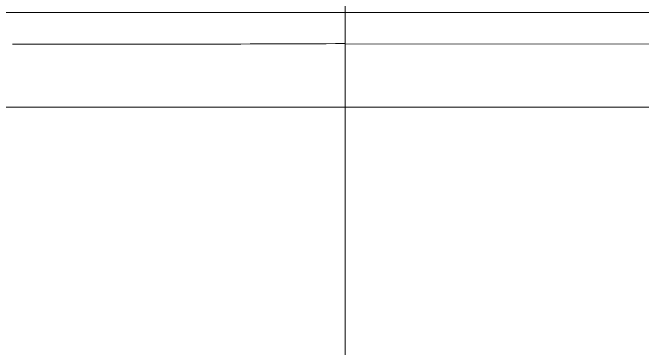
# Model space of a CAD drawing. Header units: millimetres. Extents: x 6110 to 6704, y -2661 to -1821.
# Drawn here: x 6494.077 to 6495.943, y -2149.148 to -2148.153 of the extents above; entities that cross this region are included whole.
import ezdxf

# ---------------------------------------------------------------- set-up
doc = ezdxf.new("R2010")
doc.units = ezdxf.units.MM
doc.header["$LTSCALE"] = 0.1
doc.layers.get('0').update_dxf_attribs({"lineweight": 15})

msp = doc.modelspace()

# ---------------------------------------------------------------- linework, layer by layer
for p, q in [((6495.0624, -2147.9937), (6495.0624, -2148.2445)), ((6505.0626, -2148.1525), (6485.0622, -2148.1525)), ((6495.0624, -2148.2444), (6495.0623, -2148.4331)), ((6500.9026, -2148.2459), (6495.0624, -2148.2456)), ((6495.0623, -2148.4331), (6486.4583, -2148.4317)), ((6495.0623, -2148.4331), (6500.977, -2148.4339)), ((6495.0624, -2149.6133), (6495.0623, -2148.4331))]:
    msp.add_line(p, q)
for centre, radius, start, end in [((6494.2125, -1943.5511), 204.6953, 269.962006, 270.111889), ((6494.3567, -2012.5172), 135.729, 270.107887, 270.297897)]:
    msp.add_arc(centre, radius, start, end)

doc.saveas('drawing.dxf')
